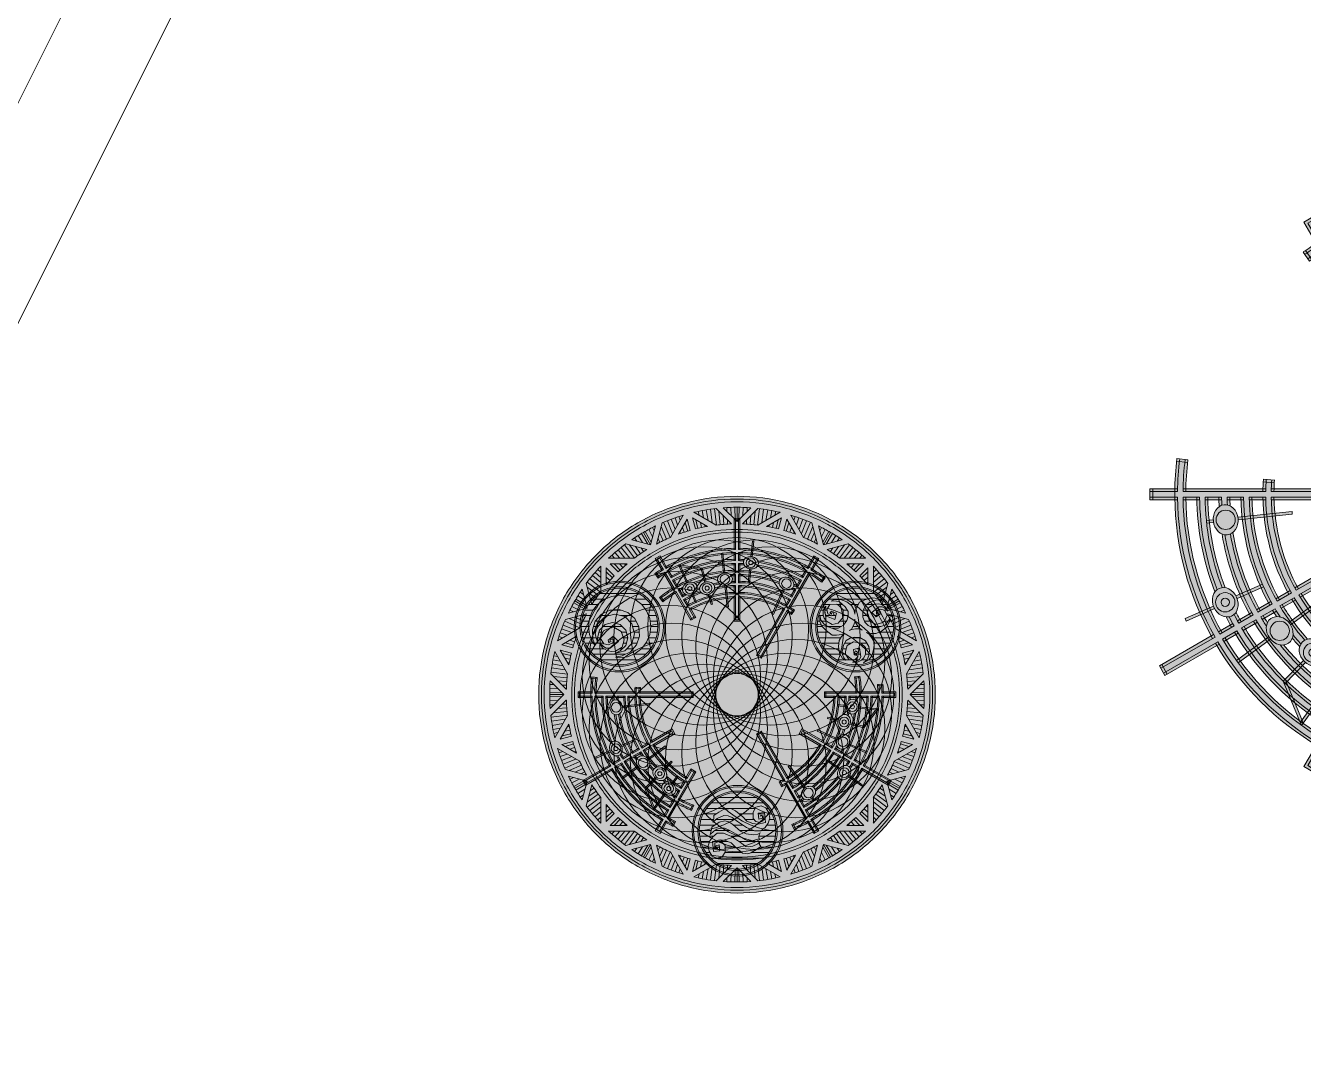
# Model space of a CAD drawing. Header units: inches. Extents: x -17.3 to 28.4, y -11 to 34.2.
# Drawn here: x -1.69 to 5.56, y -8.88 to -3.03 of the extents above; entities that cross this region are included whole.
import ezdxf

# ---------------------------------------------------------------- set-up
doc = ezdxf.new("R2010")
doc.units = ezdxf.units.IN
doc.header["$MEASUREMENT"] = 0
doc.layers.add('NOPLOT', color=5, linetype='Continuous', lineweight=5)
pattern_1 = [(1e-30, (-9.19268, 2.42777), (2e-17, 0.0606942), [])]

# ---------------------------------------------------------------- blocks, each defined once
blk = doc.blocks.new('Radial')
at = {"layer": 'NOPLOT', "true_color": 0xffffff}
h = blk.add_hatch(color=7, dxfattribs=at)
h.dxf.hatch_style = 1
edge = h.paths.add_edge_path(flags=16)
edge.add_spline(control_points=[(-0.7276, 1.1346), (-0.7143, 1.1432), (-0.7008, 1.1514), (-0.6852, 1.1243), (-0.6696, 1.0972), (-0.6814, 1.09), (-0.6931, 1.0825), (-0.6947, 1.1193), (-0.7276, 1.1346)], knot_values=[0, 0, 0, 0.023406, 0.023406, 1.023406, 1.023406, 1.044981, 1.044981, 1.965852, 1.965852, 1.965852], weights=[1, 0.999932, 1, 1, 1, 0.999942, 1, 0.895859, 1], degree=2, periodic=0)
edge = h.paths.add_edge_path(flags=16)
edge.add_spline(control_points=[(-1.1514, 0.7008), (-1.1432, 0.7143), (-1.1346, 0.7276), (-1.1193, 0.6947), (-1.0825, 0.6931), (-1.09, 0.6814), (-1.0972, 0.6696), (-1.1243, 0.6852), (-1.1514, 0.7008)], knot_values=[0, 0, 0, 0.023406, 0.023406, 0.944278, 0.944278, 0.965852, 0.965852, 1.965852, 1.965852, 1.965852], weights=[1, 0.999932, 1, 0.895859, 1, 0.999942, 1, 1, 1], degree=2, periodic=0)
edge = h.paths.add_edge_path(flags=16)
edge.add_spline(control_points=[(-1.4404, 0.1592), (-1.4522, 0.1605), (-1.464, 0.1617), (-1.4431, 0.3512), (-1.3746, 0.5291), (-1.3352, 0.5355), (-1.3133, 0.5762), (-1.3025, 0.5713), (-1.2916, 0.5665), (-1.3637, 0.4022), (-1.3923, 0.225), (-1.4315, 0.2084), (-1.4404, 0.1592)], knot_values=[0, 0, 0, 1, 1, 1.257398, 1.257398, 2.245427, 2.245427, 3.245427, 3.245427, 3.498539, 3.498539, 4.551968, 4.551968, 4.551968], weights=[1, 1, 1, 0.99173, 1, 0.880436, 1, 1, 1, 0.992002, 1, 0.864463, 1], degree=2, periodic=0)
edge = h.paths.add_edge_path(flags=16)
edge.add_spline(control_points=[(-0.9937, 0.8154), (-1.0066, 0.8498), (-1.0426, 0.8543), (-0.9976, 0.9092), (-0.9471, 0.9591), (-0.9388, 0.9506), (-0.9305, 0.9422), (-0.9636, 0.9046), (-0.9522, 0.8634), (-0.9735, 0.8399), (-0.9937, 0.8154)], knot_values=[0, 0, 0, 0.920871, 0.920871, 1.026152, 1.026152, 2.026152, 2.026152, 3.082999, 3.082999, 3.132366, 3.132366, 3.132366], weights=[1, 0.895859, 1, 0.998615, 1, 1, 1, 0.863603, 1, 0.999695, 1], degree=2, periodic=0)
edge = h.paths.add_edge_path(flags=16)
edge.add_spline(control_points=[(-0.9342, 0.6884), (-0.9594, 0.7067), (-0.9847, 0.7251), (-0.9481, 0.7749), (-0.9066, 0.8207), (-0.8678, 0.8124), (-0.8327, 0.8419), (-0.8244, 0.8334), (-0.8161, 0.8249), (-0.8804, 0.7613), (-0.9342, 0.6884)], knot_values=[0, 0, 0, 1, 1, 1.101034, 1.101034, 2.082864, 2.082864, 3.082864, 3.082864, 3.238603, 3.238603, 3.238603], weights=[1, 1, 1, 0.998724, 1, 0.881902, 1, 1, 1, 0.99697, 1], degree=2, periodic=0)
edge = h.paths.add_edge_path(flags=16)
edge.add_spline(control_points=[(-0.8401, 0.9729), (-0.881, 0.9853), (-0.9193, 0.9531), (-0.9276, 0.9615), (-0.9359, 0.97), (-0.8965, 1.008), (-0.8543, 1.0426), (-0.8498, 1.0066), (-0.8154, 0.9937), (-0.8278, 0.9834), (-0.8401, 0.9729)], knot_values=[0, 0, 0, 1.056847, 1.056847, 2.056847, 2.056847, 2.137879, 2.137879, 3.05875, 3.05875, 3.083868, 3.083868, 3.083868], weights=[1, 0.863603, 1, 1, 1, 0.999179, 1, 0.895859, 1, 0.999921, 1], degree=2, periodic=0)
edge = h.paths.add_edge_path(flags=16)
edge.add_spline(control_points=[(-0.7985, 0.9262), (-0.7629, 0.9569), (-0.7251, 0.9847), (-0.7067, 0.9594), (-0.6884, 0.9342), (-0.7499, 0.8888), (-0.8049, 0.8358), (-0.8132, 0.8443), (-0.8215, 0.8528), (-0.7911, 0.8872), (-0.7985, 0.9262)], knot_values=[0, 0, 0, 0.076785, 0.076785, 1.076785, 1.076785, 1.208275, 1.208275, 2.208275, 2.208275, 3.190105, 3.190105, 3.190105], weights=[1, 0.999263, 1, 1, 1, 0.99784, 1, 1, 1, 0.881902, 1], degree=2, periodic=0)
edge = h.paths.add_edge_path(flags=16)
edge.add_line((-0.9088, 1.2375), (-0.9383, 1.2781))
edge.add_line((-0.9383, 1.2781), (-0.9769, 1.1845))
edge.add_arc((0, 0), 1.5354, 126.29154, 129.51346, ccw=False)
edge = h.paths.add_edge_path(flags=16)
edge.add_line((-1.2375, 0.9088), (-1.2881, 0.9455))
edge.add_arc((0, 0), 1.5979, 126.63584, 143.71986, ccw=False)
edge.add_line((-0.9535, 1.2822), (-1.0028, 1.1627))
edge.add_arc((0, 0), 1.5354, 130.77894, 143.70846)
edge = h.paths.add_edge_path(flags=16)
edge.add_line((-1.16, 0.0313), (-1.2225, 0.0313))
edge.add_arc((0, 0), 1.2229, 174.36604, 178.53569, ccw=False)
edge.add_line((-1.217, 0.1201), (-1.1548, 0.1135))
edge.add_arc((0, 0), 1.1604, 174.38576, 178.4568)
edge = h.paths.add_edge_path(flags=16)
edge.add_arc((0, 0), 1.5354, 144.29154, 148.83377)
edge.add_line((-1.3138, 0.7946), (-1.3679, 0.8259))
edge.add_arc((0, 0), 1.5979, 144.28014, 148.87939, ccw=False)
edge.add_line((-1.2973, 0.9329), (-1.2467, 0.8961))
edge = h.paths.add_edge_path(flags=16)
edge.add_arc((0, 0), 1.1604, 144.38576, 148.4568)
edge.add_line((-0.9889, 0.607), (-1.0431, 0.6383))
edge.add_arc((0, 0), 1.2229, 144.36604, 148.53569, ccw=False)
edge.add_line((-0.9939, 0.7125), (-0.9433, 0.6757))
edge = h.paths.add_edge_path(flags=16)
edge.add_arc((0, 0), 1.2229, 151.46431, 173.63396, ccw=False)
edge.add_line((-1.0743, 0.5842), (-1.0202, 0.5529))
edge.add_arc((0, 0), 1.1604, 151.5432, 173.61424)
edge.add_line((-1.1532, 0.1291), (-1.2153, 0.1356))
edge = h.paths.add_edge_path(flags=16)
edge.add_arc((0, 0), 1.3479, 151.32849, 155.66791, ccw=False)
edge.add_line((-1.1826, 0.6467), (-1.1285, 0.6154))
edge.add_arc((0, 0), 1.2854, 151.3931, 155.65176)
edge.add_line((-1.1711, 0.5299), (-1.2282, 0.5554))
edge = h.paths.add_edge_path(flags=16)
edge.add_arc((0, 0), 1.4104, 121.26961, 125.68262, ccw=False)
edge.add_line((-0.7321, 1.2055), (-0.7633, 1.2596))
edge.add_arc((0, 0), 1.4729, 121.21572, 125.69609)
edge.add_line((-0.8594, 1.1962), (-0.8227, 1.1456))
edge = h.paths.add_edge_path(flags=16)
edge.add_arc((0, 0), 1.1604, 121.5432, 125.61424, ccw=False)
edge.add_line((-0.607, 0.9889), (-0.6383, 1.0431))
edge.add_arc((0, 0), 1.2229, 121.46431, 125.63396)
edge.add_line((-0.7125, 0.9939), (-0.6757, 0.9433))
edge = h.paths.add_edge_path(flags=16)
edge.add_arc((0, 0), 1.5354, 121.16623, 125.70846, ccw=False)
edge.add_line((-0.7946, 1.3138), (-0.8259, 1.3679))
edge.add_arc((0, 0), 1.5979, 121.12061, 125.71986)
edge.add_line((-0.9329, 1.2973), (-0.8961, 1.2467))
h.paths.add_polyline_path([(-1.3042, 0.6479), (-1.3045, 0.6488), (-1.3047, 0.6497), (-1.305, 0.6506), (-1.3053, 0.6515), (-1.3054, 0.6519), (-1.3041, 0.6476)])
h.paths.add_polyline_path([(-1.2777, 0.4293), (-1.2712, 0.4482), (-1.2644, 0.467), (-1.2573, 0.4857), (-1.25, 0.5043), (-1.2424, 0.5228), (-1.2345, 0.5411), (-1.1774, 0.5157), (-1.1864, 0.4947), (-1.1949, 0.4736), (-1.2032, 0.4523), (-1.211, 0.4309), (-1.2185, 0.4093), (-1.2256, 0.3876), (-1.2323, 0.3657), (-1.2386, 0.3437), (-1.2445, 0.3216), (-1.25, 0.2994), (-1.2552, 0.2771), (-1.2599, 0.2548), (-1.2642, 0.2323), (-1.2681, 0.2098), (-1.2717, 0.1873), (-1.2748, 0.1647), (-1.2775, 0.1421), (-1.3011, 0.1446), (-1.3011, 0.1494), (-1.3013, 0.1543), (-1.3017, 0.1591), (-1.3024, 0.164), (-1.3033, 0.1688), (-1.3044, 0.1736), (-1.3058, 0.1783), (-1.3074, 0.1829), (-1.3092, 0.1873), (-1.3113, 0.1916), (-1.3135, 0.1958), (-1.316, 0.1997), (-1.3186, 0.2034), (-1.3214, 0.2069), (-1.3243, 0.2102), (-1.3273, 0.2132), (-1.3305, 0.2159), (-1.3271, 0.2356), (-1.3235, 0.2552), (-1.3196, 0.2748), (-1.3154, 0.2943), (-1.3108, 0.3138), (-1.306, 0.3333), (-1.3009, 0.3526), (-1.2956, 0.3719), (-1.2899, 0.3911), (-1.2839, 0.4102)])
h.paths.add_polyline_path([(-1.3321, 0.0752), (-1.3287, 0.0783), (-1.3255, 0.0816), (-1.3225, 0.0852), (-1.3196, 0.089), (-1.3168, 0.0929), (-1.3143, 0.0971), (-1.312, 0.1014), (-1.3099, 0.1058), (-1.308, 0.1104), (-1.3063, 0.115), (-1.3049, 0.1197), (-1.3037, 0.1244), (-1.3028, 0.1291), (-1.2791, 0.1266), (-1.2809, 0.1076), (-1.2823, 0.0885), (-1.2835, 0.0694), (-1.2844, 0.0503), (-1.285, 0.0313), (-1.3475, 0.0313), (-1.3472, 0.0427), (-1.3468, 0.054), (-1.3463, 0.0654), (-1.3427, 0.0675), (-1.3391, 0.0698), (-1.3355, 0.0723)])
h.paths.add_polyline_path([(-1.4394, 0.1171), (-1.4387, 0.1145), (-1.438, 0.1119), (-1.4372, 0.1094), (-1.4363, 0.1068), (-1.4353, 0.1043), (-1.4343, 0.1019), (-1.4332, 0.0994), (-1.4321, 0.0971), (-1.4309, 0.0948), (-1.4296, 0.0925), (-1.4283, 0.0903), (-1.4269, 0.0882), (-1.4254, 0.0861), (-1.4239, 0.0841), (-1.4224, 0.0821), (-1.4208, 0.0803), (-1.4192, 0.0785), (-1.4175, 0.0768), (-1.4158, 0.0751), (-1.4141, 0.0736), (-1.4123, 0.0721), (-1.4105, 0.0707), (-1.4087, 0.0694), (-1.409, 0.0618), (-1.4093, 0.0541), (-1.4096, 0.0465), (-1.4099, 0.0389), (-1.41, 0.0313), (-1.4726, 0.0313), (-1.4722, 0.044), (-1.4718, 0.0568), (-1.4712, 0.0696), (-1.4706, 0.0824), (-1.4698, 0.0952), (-1.4689, 0.1079), (-1.4679, 0.1207), (-1.4668, 0.1334), (-1.4656, 0.1462), (-1.442, 0.1437), (-1.4421, 0.1411), (-1.4421, 0.1384), (-1.442, 0.1358), (-1.4418, 0.1331), (-1.4416, 0.1305), (-1.4413, 0.1278), (-1.4409, 0.1251), (-1.4405, 0.1224), (-1.44, 0.1198)])
h.paths.add_polyline_path([(-1.4596, 0.4763), (-1.4646, 0.461), (-1.4693, 0.4455), (-1.4739, 0.43), (-1.4784, 0.4144), (-1.4827, 0.3988), (-1.4868, 0.3832), (-1.4908, 0.3675), (-1.4946, 0.3517), (-1.4982, 0.3359), (-1.5017, 0.3201), (-1.505, 0.3042), (-1.5081, 0.2883), (-1.511, 0.2723), (-1.5138, 0.2564), (-1.5165, 0.2404), (-1.5189, 0.2244), (-1.5212, 0.2083), (-1.5233, 0.1923), (-1.5252, 0.1762), (-1.527, 0.1601), (-1.5286, 0.144), (-1.5301, 0.1279), (-1.5313, 0.1118), (-1.5324, 0.0957), (-1.5333, 0.0796), (-1.5341, 0.0634), (-1.5347, 0.0473), (-1.5351, 0.0313), (-1.5976, 0.0313), (-1.5971, 0.0502), (-1.5964, 0.0692), (-1.5955, 0.0882), (-1.5943, 0.1072), (-1.5929, 0.1262), (-1.5913, 0.1453), (-1.5894, 0.1643), (-1.5873, 0.1833), (-1.585, 0.2022), (-1.5825, 0.2212), (-1.5797, 0.2401), (-1.5768, 0.259), (-1.5735, 0.2779), (-1.5701, 0.2967), (-1.5664, 0.3156), (-1.5625, 0.3343), (-1.5584, 0.353), (-1.5541, 0.3717), (-1.5495, 0.3903), (-1.5447, 0.4088), (-1.5397, 0.4273), (-1.5345, 0.4457), (-1.529, 0.4641), (-1.5233, 0.4823), (-1.5175, 0.5005), (-1.5114, 0.5186), (-1.5051, 0.5367), (-1.4986, 0.5546), (-1.4918, 0.5724), (-1.4849, 0.5902), (-1.4778, 0.6078), (-1.4704, 0.6253), (-1.4629, 0.6428), (-1.4412, 0.6331), (-1.4428, 0.6283), (-1.4442, 0.6233), (-1.4454, 0.6183), (-1.4462, 0.6131), (-1.4468, 0.6079), (-1.4472, 0.6027), (-1.4472, 0.5975), (-1.447, 0.5923), (-1.4464, 0.5872), (-1.4456, 0.5822), (-1.4445, 0.5774), (-1.4431, 0.5726), (-1.4414, 0.5681), (-1.4395, 0.5638), (-1.4374, 0.5597), (-1.4351, 0.5559), (-1.4326, 0.5523), (-1.4383, 0.5372), (-1.4439, 0.5221), (-1.4493, 0.5069), (-1.4545, 0.4917)])
edge = h.paths.add_edge_path()
edge.add_arc((0, 0), 1.4104, 144.31738, 148.73039)
edge.add_line((-1.2055, 0.7321), (-1.2596, 0.7633))
edge.add_arc((0, 0), 1.4729, 144.30391, 148.78428, ccw=False)
edge.add_line((-1.1962, 0.8594), (-1.1456, 0.8227))
edge = h.paths.add_edge_path()
edge.add_line((-1.1364, 0.8353), (-1.187, 0.8721))
edge.add_arc((0, 0), 1.4729, 134.60923, 143.69609, ccw=False)
edge.add_line((-1.0344, 1.0486), (-0.9907, 1.0038))
edge.add_arc((0, 0), 1.4104, 134.6227, 143.68262)
h.paths.add_polyline_path([(-1.303, 0.6431), (-1.3041, 0.6476), (-1.3055, 0.6519), (-1.307, 0.6561), (-1.3088, 0.6601), (-1.3108, 0.6639), (-1.313, 0.6675), (-1.3058, 0.6815), (-1.2984, 0.6954), (-1.2909, 0.7092), (-1.2368, 0.678), (-1.2471, 0.6588), (-1.2571, 0.6395), (-1.2668, 0.6201), (-1.2762, 0.6005), (-1.2853, 0.5808), (-1.307, 0.5904), (-1.3054, 0.595), (-1.3041, 0.5997), (-1.303, 0.6045), (-1.3021, 0.6093), (-1.3015, 0.6142), (-1.3011, 0.6191), (-1.301, 0.624), (-1.3011, 0.6289), (-1.3015, 0.6337), (-1.3021, 0.6384)])
edge = h.paths.add_edge_path()
edge.add_line((-0.8353, 1.1364), (-0.8721, 1.187))
edge.add_arc((0, 0), 1.4729, 126.30391, 134.00141)
edge.add_line((-1.0232, 1.0595), (-0.9795, 1.0148))
edge.add_arc((0, 0), 1.4104, 126.31738, 133.98794, ccw=False)
edge = h.paths.add_edge_path()
edge.add_arc((-0.7739, 1.0652), 0.0547, -120, 240, ccw=False)
edge = h.paths.add_edge_path()
edge.add_arc((-0.876, 0.8975), 0.0547, -120, 240, ccw=False)
edge = h.paths.add_edge_path()
edge.add_arc((-1.0652, 0.7739), 0.0547, -120, 240, ccw=False)
h.paths.add_polyline_path([(-1.3992, 0.7717), (-1.345, 0.7405), (-1.3532, 0.7254), (-1.3612, 0.7103), (-1.369, 0.6951), (-1.3734, 0.6945), (-1.3778, 0.6937), (-1.3822, 0.6925), (-1.3867, 0.691), (-1.3912, 0.6892), (-1.3956, 0.6871), (-1.4, 0.6847), (-1.4042, 0.682), (-1.4084, 0.679), (-1.4124, 0.6757), (-1.4162, 0.6722), (-1.4199, 0.6684), (-1.4234, 0.6645), (-1.4266, 0.6604), (-1.4296, 0.6562), (-1.4324, 0.6518), (-1.4349, 0.6474), (-1.4565, 0.657), (-1.4506, 0.67), (-1.4446, 0.6829), (-1.4384, 0.6958), (-1.4322, 0.7086), (-1.4258, 0.7213), (-1.4193, 0.734), (-1.4127, 0.7467), (-1.406, 0.7592)])
edge = h.paths.add_edge_path()
edge.add_arc((-1.3741, 0.6118), 0.0547, -120, 240, ccw=False)
edge = h.paths.add_edge_path()
edge.add_arc((-1.3716, 0.1442), 0.0547, -120, 240, ccw=False)
edge = h.paths.add_edge_path()
edge.add_line((-1.7162, 1.0269), (-1.4221, 0.8571))
edge.add_arc((0, 0), 1.6604, 121.07842, 148.92158, ccw=False)
edge.add_line((-0.8571, 1.4221), (-0.9276, 1.5441))
edge.add_line((-0.9276, 1.5441), (-0.8734, 1.5753))
edge.add_line((-0.8734, 1.5753), (-0.803, 1.4533))
edge.add_arc((0, 0), 1.6604, 115.88373, 118.92158, ccw=False)
edge.add_line((-0.7248, 1.4938), (-0.6973, 1.4377))
edge.add_arc((0, 0), 1.5979, 115.87318, 118.87939)
edge.add_line((-0.7717, 1.3992), (-0.678, 1.2368))
edge.add_arc((0, 0), 1.4104, 111.39535, 118.73039, ccw=False)
edge.add_line((-0.5145, 1.3132), (-0.4914, 1.2551))
edge.add_arc((0, 0), 1.3479, 111.38063, 118.67151)
edge.add_line((-0.6467, 1.1826), (-0.4687, 0.8744))
edge.add_line((-0.4687, 0.8744), (-0.5229, 0.8431))
edge.add_line((-0.5229, 0.8431), (-0.5758, 0.9348))
edge.add_arc((0, 0), 1.0979, 121.63107, 133.89761)
edge.add_line((-0.7612, 0.7911), (-0.7365, 0.7658))
edge.add_line((-0.7365, 0.7658), (-0.7477, 0.7549))
edge.add_line((-0.7477, 0.7549), (-0.7724, 0.7802))
edge.add_arc((0, 0), 1.0979, 134.71304, 143.59228)
edge.add_line((-0.8836, 0.6516), (-0.8044, 0.5941))
edge.add_line((-0.8044, 0.5941), (-0.8136, 0.5814))
edge.add_line((-0.8136, 0.5814), (-0.8928, 0.639))
edge.add_arc((0, 0), 1.0979, 144.40772, 148.36893)
edge.add_line((-0.9348, 0.5758), (-0.705, 0.4431))
edge.add_line((-0.705, 0.4431), (-0.7362, 0.389))
edge.add_line((-0.7362, 0.389), (-0.966, 0.5217))
edge.add_arc((0, 0), 1.0979, 151.63107, 173.59228)
edge.add_line((-1.091, 0.1225), (-0.9937, 0.1123))
edge.add_line((-0.9937, 0.1123), (-0.9953, 0.0968))
edge.add_line((-0.9953, 0.0968), (-1.0927, 0.107))
edge.add_arc((0, 0), 1.0979, 174.40772, 178.36893)
edge.add_line((-1.0974, 0.0313), (-0.4962, 0.0313))
edge.add_line((-0.4962, 0.0313), (-0.4962, -0.0312))
edge.add_line((-0.4962, -0.0312), (-1.0974, -0.0312))
edge.add_arc((0, 0), 1.0979, 181.63107, 184.26457)
edge.add_line((-1.0948, -0.0816), (-1.1572, -0.0858))
edge.add_arc((0, 0), 1.1604, 181.5432, 184.24261, ccw=False)
edge.add_line((-1.16, -0.0312), (-1.5976, -0.0312))
edge.add_arc((0, 0), 1.5979, 181.12061, 187.04413)
edge.add_line((-1.5858, -0.196), (-1.6479, -0.2033))
edge.add_arc((0, 0), 1.6604, 181.07842, 187.03359, ccw=False)
edge.add_line((-1.6601, -0.0312), (-1.801, -0.0312))
edge.add_line((-1.801, -0.0312), (-1.801, 0.0313))
edge.add_line((-1.801, 0.0313), (-1.6601, 0.0313))
edge.add_arc((0, 0), 1.6604, 156.26959, 178.92158, ccw=False)
edge.add_line((-1.52, 0.6682), (-1.6019, 0.7046))
edge.add_line((-1.6019, 0.7046), (-1.5955, 0.7189))
edge.add_line((-1.5955, 0.7189), (-1.5136, 0.6825))
edge.add_arc((0, 0), 1.6604, 151.07842, 155.73041, ccw=False)
edge.add_line((-1.4533, 0.803), (-1.7475, 0.9728))
edge.add_line((-1.7475, 0.9728), (-1.7162, 1.0269))
h = blk.add_hatch(color=7, dxfattribs=at)
h.dxf.hatch_style = 1
edge = h.paths.add_edge_path()
edge.add_arc((-0.7739, 1.0652), 0.0547, -120, 240, ccw=False)
edge = h.paths.add_edge_path()
edge.add_arc((-0.876, 0.8975), 0.0547, -120, 240, ccw=False)
edge = h.paths.add_edge_path()
edge.add_arc((-1.0652, 0.7739), 0.0547, -120, 240, ccw=False)
edge = h.paths.add_edge_path()
edge.add_arc((-1.3741, 0.6118), 0.0547, -120, 240, ccw=False)
edge = h.paths.add_edge_path()
edge.add_arc((-1.3716, 0.1442), 0.0547, -120, 240, ccw=False)
at = {"layer": 'NOPLOT'}
for p, q in [((-0.9276, 1.5441), (-0.8734, 1.5753)), ((-0.8493, 1.4085), (-0.9276, 1.5441)), ((-0.9062, 1.5384), (-0.8792, 1.554)), ((-0.8359, 1.4165), (-0.9062, 1.5384)), ((-0.8792, 1.554), (-0.8088, 1.4322)), ((-0.8734, 1.5753), (-0.7952, 1.4398)), ((-0.7113, 1.4308), (-0.7389, 1.4869)), ((-0.6973, 1.4377), (-0.7248, 1.4938)), ((-0.7932, 1.4051), (-0.6838, 1.2156)), ((-0.7795, 1.4127), (-0.6701, 1.2232)), ((-0.9421, 1.3099), (-1.0453, 1.0598)), ((-0.9421, 1.3099), (-0.8087, 1.1264)), ((-0.5059, 1.2493), (-0.529, 1.3074)), ((-0.4914, 1.2551), (-0.5145, 1.3132)), ((-0.9313, 1.2951), (-1.0334, 1.0476)), ((-0.9491, 1.293), (-0.8214, 1.1172)), ((-0.6701, 1.2232), (-0.4687, 0.8744)), ((-0.6682, 1.1886), (-0.4823, 0.8666)), ((-0.6545, 1.1962), (-0.4687, 0.8744)), ((-1.7475, 0.9728), (-1.7162, 1.0269)), ((-1.7339, 0.965), (-1.7027, 1.0191)), ((-1.0453, 1.0598), (-0.9305, 0.9422)), ((-1.0388, 1.0755), (-0.9193, 0.9531)), ((-1.3008, 0.9547), (-1.1172, 0.8214)), ((-0.7391, 1.0039), (-0.6792, 0.9215)), ((-0.7264, 1.0131), (-0.6665, 0.9307)), ((-0.5229, 0.8431), (-0.5836, 0.9483)), ((-0.5093, 0.8509), (-0.5702, 0.9564)), ((-1.3099, 0.9421), (-1.1264, 0.8087)), ((-0.4765, 0.8879), (-0.5307, 0.8567)), ((-0.4687, 0.8744), (-0.5229, 0.8431)), ((-0.8327, 0.8419), (-0.7477, 0.7549)), ((-0.8215, 0.8528), (-0.7365, 0.7658)), ((-1.0131, 0.7264), (-0.8136, 0.5814)), ((-1.0039, 0.7391), (-0.8044, 0.5941)), ((-0.7477, 0.7549), (-0.7365, 0.7658)), ((-1.6019, 0.7046), (-1.5955, 0.7189)), ((-1.6019, 0.7046), (-1.4411, 0.6331)), ((-1.5955, 0.7189), (-1.4348, 0.6473)), ((-1.3071, 0.5905), (-1.1568, 0.5236)), ((-0.8136, 0.5814), (-0.8044, 0.5941)), ((-1.3134, 0.5762), (-1.1631, 0.5093)), ((-1.4812, 0.1478), (-1.4419, 0.1437)), ((-1.4795, 0.1634), (-1.4403, 0.1592)), ((-1.3029, 0.1291), (-0.9953, 0.0968)), ((-1.3013, 0.1446), (-0.9937, 0.1123)), ((-0.9953, 0.0968), (-0.9937, 0.1123)), ((-1.6445, 0.0313), (-1.801, 0.0313)), ((-1.801, 0.0313), (-1.801, -0.0312)), ((-1.6447, 0.0156), (-1.801, 0.0156)), ((-1.7854, 0.0313), (-1.7854, -0.0312)), ((-1.6603, 0.0156), (-1.6603, -0.0156)), ((-0.4962, 0.0156), (-1.1134, 0.0156)), ((-0.4962, 0.0313), (-1.1131, 0.0313)), ((-0.5118, -0.0312), (-0.5118, 0.0313)), ((-0.4962, -0.0312), (-0.4962, 0.0313)), ((-1.801, -0.0156), (-1.6447, -0.0156)), ((-1.801, -0.0312), (-1.6445, -0.0312)), ((-1.6134, -0.0156), (-1.1447, -0.0156)), ((-1.6132, -0.0312), (-1.1443, -0.0312)), ((-1.0959, -0.0661), (-1.1583, -0.0703)), ((-1.1134, -0.0156), (-0.4962, -0.0156)), ((-1.1131, -0.0312), (-0.4962, -0.0312)), ((-1.0948, -0.0816), (-1.1572, -0.0858)), ((-1.5877, -0.1804), (-1.6497, -0.1878)), ((-1.5858, -0.196), (-1.6479, -0.2033))]:
    blk.add_line(p, q, dxfattribs=at)
for points in [[(-0.7868, 1.3003), (-0.8337, 1.3815)], [(-0.7734, 1.3083), (-0.8203, 1.3895)], [(-0.7243, 1.192), (-0.7712, 1.2732)], [(-0.7109, 1.2), (-0.7577, 1.2812)], [(-0.6618, 1.0837), (-0.7086, 1.1649)], [(-0.6484, 1.0918), (-0.6952, 1.1729)], [(-1.4085, 0.8493), (-1.7162, 1.0269)], [(-0.5992, 0.9754), (-0.6461, 1.0566)], [(-0.5859, 0.9835), (-0.6327, 1.0647)], [(-1.7475, 0.9728), (-1.4398, 0.7952)], [(-1.7397, 0.9863), (-1.4322, 0.8088)], [(-1.4165, 0.8359), (-1.724, 1.0134)], [(-1.3083, 0.7734), (-1.3895, 0.8203)], [(-1.3003, 0.7868), (-1.3815, 0.8337)], [(-1.4127, 0.7795), (-1.3315, 0.7327)], [(-1.4051, 0.7932), (-1.3239, 0.7463)], [(-1.2968, 0.7307), (-1.2156, 0.6838)], [(-1.2, 0.7109), (-1.2812, 0.7577)], [(-1.192, 0.7243), (-1.2732, 0.7712)], [(-1.3044, 0.717), (-1.2232, 0.6701)], [(-1.1962, 0.6545), (-1.1149, 0.6076)], [(-1.1886, 0.6682), (-1.1074, 0.6213)], [(-1.0918, 0.6484), (-1.1729, 0.6952)], [(-1.0837, 0.6618), (-1.1649, 0.7086)], [(-1.0879, 0.592), (-1.0066, 0.5451)], [(-1.0803, 0.6057), (-0.9991, 0.5588)], [(-0.9835, 0.5859), (-1.0647, 0.6327)], [(-0.9754, 0.5992), (-1.0566, 0.6461)], [(-0.9796, 0.5295), (-0.7362, 0.389), (-0.705, 0.4431), (-0.9483, 0.5836)], [(-0.972, 0.5432), (-0.7419, 0.4103), (-0.7263, 0.4374), (-0.9564, 0.5702)], [(-1.5197, 0.0156), (-1.6134, 0.0156)], [(-1.5194, 0.0313), (-1.6132, 0.0313)], [(-1.3947, 0.0156), (-1.4884, 0.0156)], [(-1.3944, 0.0313), (-1.4882, 0.0313)], [(-1.2697, 0.0156), (-1.3634, 0.0156)], [(-1.2694, 0.0313), (-1.3632, 0.0313)], [(-1.1447, 0.0156), (-1.2384, 0.0156)], [(-1.1443, 0.0313), (-1.2381, 0.0313)]]:
    blk.add_lwpolyline(points, dxfattribs=at)
for centre, radius in [((-0.7739, 1.0652), 0.0547), ((-0.7739, 1.0652), 0.0234), ((-0.876, 0.8975), 0.0547), ((-0.876, 0.8975), 0.0234), ((-1.0652, 0.7739), 0.0547), ((-1.3741, 0.6118), 0.0547), ((-1.3741, 0.6118), 0.0234), ((-1.3716, 0.1442), 0.0547)]:
    blk.add_circle(centre, radius, dxfattribs=at)
for radius, start, end in [(1.6604, 115.88373, 119.46081), (1.6448, 115.88117, 119.45569), (1.6135, 115.87589, 119.44515), (1.6604, 120.53919, 149.46081), (1.6448, 120.54431, 149.45569), (1.6135, 120.55485, 149.44515), (1.5979, 115.87318, 119.43972), (1.5979, 120.56028, 149.43972), (1.5354, 120.58308, 149.41692), (1.5198, 120.58908, 149.41092), (1.4104, 111.39535, 119.36524), (1.4885, 120.60145, 149.39855), (1.4729, 120.60783, 149.39217), (1.3948, 111.39179, 119.35812), (1.3635, 111.38444, 119.34341), (1.3479, 111.38063, 119.3358), (1.4104, 120.63476, 149.36524), (1.3948, 120.64188, 149.35812), (1.3635, 120.65659, 123.23651), (1.3479, 120.6642, 122.66956), (1.2698, 120.70507, 123.18618), (1.2854, 120.6965, 122.62924), (1.3635, 128.76349, 141.23651), (1.3479, 129.33044, 140.66956), (1.2385, 120.72286, 130.46534), (1.2229, 120.7321, 130.76548), (1.1604, 120.77153, 149.22847), (1.1448, 120.78206, 149.21794), (1.1135, 120.80401, 149.19599), (1.0979, 120.81545, 149.18455), (1.2854, 129.37076, 130.80992), (1.2698, 128.81382, 130.48952), (1.6604, 150.53919, 179.46081), (1.6448, 150.54431, 179.45569), (1.2385, 138.1453, 149.27714), (1.2229, 137.84516, 149.2679), (1.2854, 137.80072, 140.62924), (1.2698, 138.12112, 141.18618), (1.6135, 150.55485, 179.44515), (1.5979, 150.56028, 179.43972), (1.5354, 150.58308, 153.0826), (1.5198, 150.58908, 152.8167), (1.4885, 150.60145, 152.7999), (1.3635, 146.76349, 149.34341), (1.3479, 147.33044, 149.3358), (1.4104, 150.63476, 170.81965), (1.3948, 150.64188, 170.52903), (1.3635, 150.65659, 170.50904), (1.3479, 150.6642, 170.78291), (1.4729, 150.60783, 153.05172), (1.2854, 147.37076, 149.3035), (1.2698, 146.81382, 149.29493), (1.2854, 150.6965, 179.3035), (1.2698, 150.70507, 179.29493), (1.2385, 150.72286, 179.27714), (1.2229, 150.7321, 179.2679), (1.5354, 158.9174, 179.41692), (1.5198, 159.1833, 179.41092), (1.4885, 159.2001, 179.39855), (1.4729, 158.94828, 179.39217), (1.1604, 150.77153, 179.22847), (1.1448, 150.78206, 179.21794), (1.1135, 150.80401, 179.19599), (1.0979, 150.81545, 179.18455), (1.4104, 177.18035, 179.36524), (1.3948, 177.47097, 179.35812), (1.3635, 177.49096, 179.34341), (1.3479, 177.21709, 179.3358), (1.6604, 180.53919, 187.03359), (1.6448, 180.54431, 187.03615), (1.6135, 180.55485, 187.04142), (1.5979, 180.56028, 187.04413), (1.1604, 180.77153, 184.24261), (1.1448, 180.78206, 184.24788), (1.1135, 180.80401, 184.25885), (1.0979, 180.81545, 184.26457)]:
    blk.add_arc((0, 0), radius, start, end, dxfattribs=at)
for centre, major_axis in [((-0.7739, 1.0652), (-0.0695, -0.0505)), ((-0.876, 0.8975), (-0.0615, -0.06)), ((-1.0652, 0.7739), (-0.0505, -0.0695)), ((-1.3741, 0.6118), (-0.035, -0.0785)), ((-1.3716, 0.1442), (-0.009, -0.0855))]:
    blk.add_ellipse(centre, major_axis=major_axis, ratio=0.818187, dxfattribs=at)
blk = doc.blocks.new('*U63')
at = {"layer": 'NOPLOT'}
blk.add_blockref('Radial', (1.095, -0.772), dxfattribs=at)
blk = doc.blocks.new('*U64')
at = {"layer": 'NOPLOT', "color": 0, "linetype": 'ByBlock', "lineweight": -2, "transparency": 16777216}
for p, rotation in [((10.863, 8.0799), 240), ((9.5258, 6.1833), 120)]:
    blk.add_blockref('*U63', p, dxfattribs=dict(at, rotation=rotation))
blk.add_blockref('*U63', (8.5519, 8.2897), dxfattribs=at)
blk = doc.blocks.new('Ring_Segment')
at = {"layer": 'NOPLOT'}
for p, q in [((-1.0395, 0.2201), (-1.0174, 0.2154)), ((-1.0344, 0.2428), (-1.0312, 0.2421)), ((-1.034, 0.2442), (-0.9615, 0.1185)), ((-0.9397, 0.2356), (-1.0027, 0.2525)), ((-1.0027, 0.2525), (-0.954, 0.1682)), ((-0.9913, 0.2327), (-0.9431, 0.2214)), ((-1.0517, 0.1512), (-0.9739, 0.14)), ((-1.0481, 0.1742), (-0.9878, 0.1642)), ((-1.044, 0.1972), (-1.0023, 0.1893)), ((-0.9763, 0.2067), (-0.9477, 0.2006)), ((-0.9618, 0.1817), (-0.9519, 0.1798)), ((-0.9538, 0.1693), (-0.9548, 0.1695)), ((-0.9817, 0), (-1.0596, 0.0779)), ((-0.9683, 0.0308), (-1.0559, 0.1184)), ((-1.0548, 0.128), (-0.9617, 0.1167)), ((-1.0407, 0.1032), (-0.964, 0.0956)), ((-1.0157, 0.0782), (-0.9659, 0.0744)), ((-0.9817, 0), (-1.0625, 0)), ((-1.0624, 0.0117), (-0.9926, 0.0109)), ((-1.0619, 0.035), (-1.0151, 0.0335)), ((-1.0609, 0.0583), (-1.0388, 0.0571)), ((-0.992, 0.0545), (-0.9671, 0.0531)), ((-0.9694, 0.0319), (-0.9682, 0.0319))]:
    blk.add_line(p, q, dxfattribs=at)
for radius, start, end in [(1.125, 165, 180), (1.1094, 165, 180), (1.0938, 165, 180), (1.0625, 166.71097, 173.6028), (0.9687, 165.92417, 170.00391), (0.9375, 165, 180), (0.9219, 165, 180), (1.0625, 175.79311, 180), (0.9687, 172.97248, 178.18034)]:
    blk.add_arc((0, 0), radius, start, end, dxfattribs=at)
blk = doc.blocks.new('Ring_Smaller')
at = {"layer": 'NOPLOT'}
for rotation in [300.0000000000001, 270, 240, 329.9999999999999, 210, 180, 29.99999999999994, 150, 59.99999999999991, 120, 90]:
    blk.add_blockref('Ring_Segment', (0, 0), dxfattribs=dict(at, rotation=rotation))
for xscale, rotation in [(-1, 90), (-1, 59.99999999999994), (-1, 120), (-1, 29.99999999999997), (-1, 150), (-1, 180), (-1, 330.0000000000001), (-1, 209.9999999999999), (-1, 299.9999999999999), (-0.9999999999999997, 239.9999999999998), (-1, 270)]:
    blk.add_blockref('Ring_Segment', (0, 0), dxfattribs=dict(at, xscale=xscale, rotation=rotation))
blk.add_blockref('Ring_Segment', (0, 0), dxfattribs=at)
at = {"layer": 'NOPLOT', "xscale": -1}
blk.add_blockref('Ring_Segment', (0, 0), dxfattribs=at)
blk = doc.blocks.new('Ringu')
at = {"layer": 'NOPLOT'}
blk.add_circle((-0.0992, 0), 0.5057, dxfattribs=at)
blk = doc.blocks.new('Ringus')
at = {"layer": 'NOPLOT'}
for p, rotation in [((-0.1429, 0.2474), 299.9999999999999), ((0.1429, 0.2474), 239.9999999999999), ((-0.202, 0.202), 314.9999999999999), ((-0.074, 0.276), 284.9999999999999), ((0.074, 0.276), 254.9999999999999), ((0.202, 0.202), 224.9999999999999), ((-0.2474, 0.1429), 329.9999999999999), ((0, 0.2857), 269.9999999999999), ((0.2474, 0.1429), 209.9999999999999), ((-0.276, 0.074), 344.9999999999998), ((0.276, 0.074), 194.9999999999999), ((-0.276, -0.074), 15.00000000000003), ((0.276, -0.074), 164.9999999999999), ((-0.2474, -0.1429), 30), ((-0.202, -0.202), 45.00000000000001), ((0.202, -0.202), 134.9999999999999), ((0.2474, -0.1429), 149.9999999999999), ((0.2857, 0), 179.9999999999999), ((-0.1429, -0.2474), 59.99999999999999), ((0.1429, -0.2474), 119.9999999999999), ((-0.074, -0.276), 74.99999999999993), ((0.074, -0.276), 104.9999999999999), ((0, -0.2857), 89.9999999999999)]:
    blk.add_blockref('Ringu', p, dxfattribs=dict(at, rotation=rotation))
blk.add_blockref('Ringu', (-0.2857, 0), dxfattribs=at)
blk = doc.blocks.new('Sigils')
at = {"layer": 'NOPLOT', "true_color": 0xffffff}
h = blk.add_hatch(color=7, dxfattribs=at)
h.dxf.hatch_style = 1
edge = h.paths.add_edge_path()
edge.add_arc((1.305, 0.75), 0.5, -180, 180)
edge = h.paths.add_edge_path()
edge.add_arc((0.006, -1.5), 0.5, -180, 180)
edge = h.paths.add_edge_path()
edge.add_arc((-1.294, 0.75), 0.5, -180, 180)
at = {"layer": 'NOPLOT'}
h = blk.add_hatch(dxfattribs=at)
h.set_pattern_fill('ANSI31', color=256, scale=0.485554, angle=315)
h.set_pattern_definition(pattern_1)
h.paths.add_polyline_path([(-0.961, 0.661), (-0.996, 0.578), (-1.05, 0.507), (-1.122, 0.452), (-1.205, 0.418), (-1.294, 0.406), (-1.338, 0.412), (-1.267, 0.426), (-1.175, 0.471), (-1.108, 0.548), (-1.075, 0.645), (-1.082, 0.746), (-1.127, 0.838), (-1.204, 0.905), (-1.3, 0.938), (-1.402, 0.931), (-1.494, 0.886), (-1.561, 0.81), (-1.594, 0.713), (-1.587, 0.611), (-1.564, 0.543), (-1.591, 0.578), (-1.626, 0.661), (-1.637, 0.75), (-1.626, 0.839), (-1.591, 0.922), (-1.537, 0.993), (-1.465, 1.048), (-1.382, 1.082), (-1.294, 1.094), (-1.205, 1.082), (-1.122, 1.048), (-1.05, 0.993), (-0.996, 0.922), (-0.961, 0.839), (-0.95, 0.75)], flags=16)
h.paths.add_polyline_path([(-1.128, 0.67), (-1.157, 0.562), (-1.236, 0.482), (-1.345, 0.453), (-1.287, 0.482), (-1.226, 0.543), (-1.203, 0.627), (-1.226, 0.71), (-1.287, 0.771), (-1.37, 0.794), (-1.454, 0.771), (-1.515, 0.71), (-1.537, 0.627), (-1.534, 0.562), (-1.563, 0.67), (-1.534, 0.779), (-1.454, 0.859), (-1.345, 0.888), (-1.236, 0.859), (-1.157, 0.779)], flags=16)
h.paths.add_polyline_path([(-1.307, 0.587), (-1.365, 0.645), (-1.42, 0.601), (-1.412, 0.57), (-1.385, 0.586), (-1.403, 0.581), (-1.394, 0.612), (-1.365, 0.612), (-1.365, 0.575), (-1.415, 0.547), (-1.469, 0.561), (-1.506, 0.625), (-1.47, 0.703), (-1.436, 0.723), (-1.358, 0.744), (-1.276, 0.696), (-1.244, 0.602), (-1.265, 0.523), (-1.339, 0.48), (-1.388, 0.475), (-1.43, 0.486), (-1.481, 0.515), (-1.514, 0.572), (-1.471, 0.531), (-1.44, 0.513), (-1.397, 0.513)])
edge = h.paths.add_edge_path()
edge.add_arc((-1.294, 0.75), 0.422, 0, 180)
edge.add_arc((-1.294, 0.75), 0.422, 180, 360)
h = blk.add_hatch(dxfattribs=at)
h.set_pattern_fill('ANSI31', color=256, scale=0.485554, angle=315)
h.set_pattern_definition(pattern_1)
edge = h.paths.add_edge_path()
edge.add_arc((1.305, 0.75), 0.422, 0, 360)
h.paths.add_polyline_path([(1.427, 0.686), (1.456, 0.666), (1.491, 0.618), (1.515, 0.576), (1.504, 0.495), (1.486, 0.428), (1.451, 0.384), (1.392, 0.35), (1.434, 0.385), (1.452, 0.431), (1.458, 0.484), (1.451, 0.532), (1.415, 0.593), (1.355, 0.628), (1.294, 0.634), (1.245, 0.621), (1.202, 0.596), (1.172, 0.545), (1.154, 0.457), (1.178, 0.404), (1.194, 0.38), (1.163, 0.398), (1.128, 0.458), (1.117, 0.532), (1.125, 0.595), (1.151, 0.639), (1.185, 0.674), (1.188, 0.676), (1.156, 0.661), (1.097, 0.654), (1.049, 0.654), (0.984, 0.705), (0.935, 0.754), (0.914, 0.807), (0.914, 0.874), (0.924, 0.821), (0.955, 0.781), (0.997, 0.75), (1.043, 0.732), (1.113, 0.732), (1.174, 0.767), (1.209, 0.817), (1.223, 0.866), (1.223, 0.915), (1.193, 0.967), (1.126, 1.027), (1.068, 1.033), (1.039, 1.031), (1.071, 1.049), (1.139, 1.049), (1.209, 1.021), (1.26, 0.983), (1.286, 0.939), (1.298, 0.891), (1.299, 0.888), (1.302, 0.924), (1.326, 0.978), (1.35, 1.019), (1.425, 1.05), (1.493, 1.068), (1.549, 1.06), (1.607, 1.026), (1.556, 1.045), (1.507, 1.037), (1.458, 1.016), (1.42, 0.986), (1.385, 0.924), (1.385, 0.854), (1.41, 0.799), (1.446, 0.763), (1.489, 0.738), (1.548, 0.738), (1.634, 0.766), (1.668, 0.814), (1.68, 0.839), (1.68, 0.803), (1.646, 0.744), (1.587, 0.697), (1.528, 0.672), (1.477, 0.672), (1.43, 0.685)], flags=16)
h.paths.add_polyline_path([(1.662, 0.919), (1.634, 0.968), (1.591, 0.993), (1.555, 1.002), (1.514, 0.997), (1.451, 0.961), (1.433, 0.894), (1.46, 0.814), (1.53, 0.774), (1.596, 0.792), (1.625, 0.808), (1.656, 0.874), (1.624, 0.929), (1.578, 0.941), (1.536, 0.917), (1.536, 0.886), (1.561, 0.886), (1.568, 0.912), (1.553, 0.908), (1.576, 0.921), (1.583, 0.895), (1.535, 0.858), (1.486, 0.906), (1.563, 0.969), (1.6, 0.969), (1.626, 0.955)], flags=16)
h.paths.add_polyline_path([(1.3, 0.833), (1.298, 0.8), (1.282, 0.761), (1.26, 0.723), (1.234, 0.705), (1.265, 0.719), (1.306, 0.725), (1.35, 0.725), (1.379, 0.712), (1.351, 0.731), (1.325, 0.764), (1.303, 0.802)], flags=0)
h.paths.add_polyline_path([(0.979, 0.975), (0.951, 0.927), (0.951, 0.877), (0.961, 0.841), (0.986, 0.808), (1.049, 0.771), (1.116, 0.789), (1.171, 0.852), (1.171, 0.933), (1.123, 0.982), (1.094, 0.998), (1.021, 0.992), (0.99, 0.937), (1.002, 0.891), (1.044, 0.867), (1.071, 0.882), (1.059, 0.904), (1.033, 0.897), (1.044, 0.886), (1.021, 0.899), (1.04, 0.919), (1.096, 0.896), (1.078, 0.829), (0.985, 0.864), (0.967, 0.896), (0.967, 0.926)], flags=16)
h.paths.add_polyline_path([(1.272, 0.356), (1.328, 0.356), (1.371, 0.381), (1.398, 0.407), (1.414, 0.445), (1.414, 0.518), (1.365, 0.567), (1.283, 0.583), (1.213, 0.543), (1.195, 0.477), (1.195, 0.444), (1.237, 0.384), (1.3, 0.384), (1.333, 0.418), (1.333, 0.466), (1.307, 0.482), (1.294, 0.46), (1.313, 0.441), (1.317, 0.456), (1.317, 0.43), (1.291, 0.437), (1.282, 0.496), (1.349, 0.514), (1.365, 0.416), (1.347, 0.385), (1.321, 0.37)], flags=16)
h = blk.add_hatch(dxfattribs=at)
h.set_pattern_fill('ANSI31', color=256, scale=0.485554, angle=315)
h.set_pattern_definition(pattern_1)
h.paths.add_polyline_path([(1.3, 0.833), (1.298, 0.8), (1.282, 0.761), (1.26, 0.723), (1.234, 0.705), (1.265, 0.719), (1.306, 0.725), (1.35, 0.725), (1.379, 0.712), (1.351, 0.731), (1.325, 0.764), (1.303, 0.802)])
h = blk.add_hatch(dxfattribs=at)
h.set_pattern_fill('ANSI31', color=256, scale=0.485554, angle=315)
h.set_pattern_definition(pattern_1)
edge = h.paths.add_edge_path()
edge.add_arc((0.006, -1.5), 0.422, 0, 360)
h.paths.add_polyline_path([(-0.28, -1.486), (-0.278, -1.459), (-0.196, -1.403), (-0.133, -1.389), (-0.091, -1.401), (-0.045, -1.432), (0.037, -1.505), (0.102, -1.534), (0.181, -1.543), (0.23, -1.537), (0.254, -1.522), (0.243, -1.543), (0.241, -1.567), (0.245, -1.588), (0.179, -1.606), (0.152, -1.611), (0.119, -1.609), (0.09, -1.595), (-0.009, -1.537), (-0.088, -1.492), (-0.139, -1.472), (-0.182, -1.472), (-0.222, -1.483), (-0.257, -1.503), (-0.296, -1.542), (-0.287, -1.511)], flags=16)
h.paths.add_polyline_path([(0.261, -1.328), (0.289, -1.335), (0.289, -1.391), (0.25, -1.407), (0.208, -1.396), (0.177, -1.364), (0.177, -1.293), (0.207, -1.241), (0.268, -1.224), (0.319, -1.246), (0.352, -1.302), (0.361, -1.359), (0.345, -1.417), (0.31, -1.462), (0.263, -1.499), (0.192, -1.499), (0.104, -1.465), (0.005, -1.396), (-0.054, -1.354), (-0.098, -1.336), (-0.146, -1.331), (-0.217, -1.364), (-0.266, -1.406), (-0.256, -1.363), (-0.257, -1.332), (-0.2, -1.295), (-0.148, -1.267), (-0.069, -1.254), (-0.016, -1.28), (0.063, -1.347), (0.11, -1.394), (0.175, -1.42), (0.229, -1.427), (0.315, -1.409), (0.304, -1.299), (0.233, -1.306), (0.24, -1.37), (0.28, -1.359), (0.28, -1.339)], flags=16)
h.paths.add_polyline_path([(-0.216, -1.698), (-0.244, -1.691), (-0.244, -1.635), (-0.205, -1.619), (-0.163, -1.63), (-0.132, -1.662), (-0.132, -1.734), (-0.162, -1.786), (-0.223, -1.802), (-0.274, -1.78), (-0.307, -1.724), (-0.316, -1.667), (-0.3, -1.609), (-0.265, -1.565), (-0.218, -1.527), (-0.147, -1.527), (-0.059, -1.561), (0.04, -1.63), (0.099, -1.672), (0.124, -1.678), (0.176, -1.669), (0.231, -1.645), (0.249, -1.624), (0.249, -1.649), (0.262, -1.671), (0.215, -1.707), (0.153, -1.743), (0.12, -1.752), (0.061, -1.746), (-0.018, -1.679), (-0.065, -1.632), (-0.13, -1.606), (-0.184, -1.599), (-0.27, -1.617), (-0.259, -1.727), (-0.188, -1.72), (-0.195, -1.656), (-0.235, -1.667), (-0.235, -1.687)], flags=16)
for points in [[(-1.564, 0.543), (-1.591, 0.578), (-1.626, 0.661), (-1.637, 0.75), (-1.626, 0.839), (-1.591, 0.922), (-1.537, 0.993), (-1.465, 1.048), (-1.382, 1.082), (-1.294, 1.094), (-1.205, 1.082), (-1.122, 1.048), (-1.05, 0.993), (-0.996, 0.922), (-0.961, 0.839), (-0.95, 0.75), (-0.961, 0.661), (-0.996, 0.578), (-1.05, 0.507), (-1.122, 0.452), (-1.205, 0.418), (-1.294, 0.406), (-1.338, 0.412), (-1.267, 0.426), (-1.175, 0.471), (-1.108, 0.548), (-1.075, 0.645), (-1.082, 0.746), (-1.127, 0.838), (-1.204, 0.905), (-1.3, 0.938), (-1.402, 0.931), (-1.494, 0.886), (-1.561, 0.81), (-1.594, 0.713), (-1.587, 0.611)], [(1.427, 0.686), (1.456, 0.666), (1.491, 0.618), (1.515, 0.576), (1.504, 0.495), (1.486, 0.428), (1.451, 0.384), (1.392, 0.35), (1.434, 0.385), (1.452, 0.431), (1.458, 0.484), (1.451, 0.532), (1.415, 0.593), (1.355, 0.628), (1.294, 0.634), (1.245, 0.621), (1.202, 0.596), (1.172, 0.545), (1.154, 0.457), (1.178, 0.404), (1.194, 0.38), (1.163, 0.398), (1.128, 0.458), (1.117, 0.532), (1.125, 0.595), (1.151, 0.639), (1.185, 0.674), (1.188, 0.676), (1.156, 0.661), (1.097, 0.654), (1.049, 0.654), (0.984, 0.705), (0.935, 0.754), (0.914, 0.807), (0.914, 0.874), (0.924, 0.821), (0.955, 0.781), (0.997, 0.75), (1.043, 0.732), (1.113, 0.732), (1.174, 0.767), (1.209, 0.817), (1.223, 0.866), (1.223, 0.915), (1.193, 0.967), (1.126, 1.027), (1.068, 1.033), (1.039, 1.031), (1.071, 1.049), (1.139, 1.049), (1.209, 1.021), (1.26, 0.983), (1.286, 0.939), (1.298, 0.891), (1.299, 0.888), (1.302, 0.924), (1.326, 0.978), (1.35, 1.019), (1.425, 1.05), (1.493, 1.068), (1.549, 1.06), (1.607, 1.026), (1.556, 1.045), (1.507, 1.037), (1.458, 1.016), (1.42, 0.986), (1.385, 0.924), (1.385, 0.854), (1.41, 0.799), (1.446, 0.763), (1.489, 0.738), (1.548, 0.738), (1.634, 0.766), (1.668, 0.814), (1.68, 0.839), (1.68, 0.803), (1.646, 0.744), (1.587, 0.697), (1.528, 0.672), (1.477, 0.672), (1.43, 0.685)], [(-1.534, 0.562), (-1.563, 0.67), (-1.534, 0.779), (-1.454, 0.859), (-1.345, 0.888), (-1.236, 0.859), (-1.157, 0.779), (-1.128, 0.67), (-1.157, 0.562), (-1.236, 0.482), (-1.345, 0.453), (-1.287, 0.482), (-1.226, 0.543), (-1.203, 0.627), (-1.226, 0.71), (-1.287, 0.771), (-1.37, 0.794), (-1.454, 0.771), (-1.515, 0.71), (-1.537, 0.627)], [(1.3, 0.833), (1.298, 0.8), (1.282, 0.761), (1.26, 0.723), (1.234, 0.705), (1.265, 0.719), (1.306, 0.725), (1.35, 0.725), (1.379, 0.712), (1.351, 0.731), (1.325, 0.764), (1.303, 0.802)], [(-0.28, -1.486), (-0.278, -1.459), (-0.196, -1.403), (-0.133, -1.389), (-0.091, -1.401), (-0.045, -1.432), (0.037, -1.505), (0.102, -1.534), (0.181, -1.543), (0.23, -1.537), (0.254, -1.522), (0.243, -1.543), (0.241, -1.567), (0.245, -1.588), (0.179, -1.606), (0.152, -1.611), (0.119, -1.609), (0.09, -1.595), (-0.009, -1.537), (-0.088, -1.492), (-0.139, -1.472), (-0.182, -1.472), (-0.222, -1.483), (-0.257, -1.503), (-0.296, -1.542), (-0.287, -1.511)]]:
    blk.add_lwpolyline(points, close=True, dxfattribs=at)
for points in [[(0.979, 0.975), (0.951, 0.927), (0.951, 0.877), (0.961, 0.841), (0.986, 0.808), (1.049, 0.771), (1.116, 0.789), (1.171, 0.852), (1.171, 0.933), (1.123, 0.982), (1.094, 0.998), (1.021, 0.992), (0.99, 0.937), (1.002, 0.891), (1.044, 0.867), (1.071, 0.882), (1.059, 0.904), (1.033, 0.897), (1.044, 0.886), (1.021, 0.899), (1.04, 0.919), (1.096, 0.896), (1.078, 0.829), (0.985, 0.864), (0.967, 0.896), (0.967, 0.926), (0.979, 0.975)], [(1.662, 0.919), (1.634, 0.968), (1.591, 0.993), (1.555, 1.002), (1.514, 0.997), (1.451, 0.961), (1.433, 0.894), (1.46, 0.814), (1.53, 0.774), (1.596, 0.792), (1.625, 0.808), (1.656, 0.874), (1.624, 0.929), (1.578, 0.941), (1.536, 0.917), (1.536, 0.886), (1.561, 0.886), (1.568, 0.912), (1.553, 0.908), (1.576, 0.921), (1.583, 0.895), (1.535, 0.858), (1.486, 0.906), (1.563, 0.969), (1.6, 0.969), (1.626, 0.955), (1.662, 0.919)], [(-1.514, 0.572), (-1.481, 0.515), (-1.43, 0.486), (-1.388, 0.475), (-1.339, 0.48), (-1.265, 0.523), (-1.244, 0.602), (-1.276, 0.696), (-1.358, 0.744), (-1.436, 0.723), (-1.47, 0.703), (-1.506, 0.625), (-1.469, 0.561), (-1.415, 0.547), (-1.365, 0.575), (-1.365, 0.612), (-1.394, 0.612), (-1.403, 0.581), (-1.385, 0.586), (-1.412, 0.57), (-1.42, 0.601), (-1.365, 0.645), (-1.307, 0.587), (-1.397, 0.513), (-1.44, 0.513), (-1.471, 0.531), (-1.514, 0.572)], [(1.272, 0.356), (1.328, 0.356), (1.371, 0.381), (1.398, 0.407), (1.414, 0.445), (1.414, 0.518), (1.365, 0.567), (1.283, 0.583), (1.213, 0.543), (1.195, 0.477), (1.195, 0.444), (1.237, 0.384), (1.3, 0.384), (1.333, 0.418), (1.333, 0.466), (1.307, 0.482), (1.294, 0.46), (1.313, 0.441), (1.317, 0.456), (1.317, 0.43), (1.291, 0.437), (1.282, 0.496), (1.349, 0.514), (1.365, 0.416), (1.347, 0.385), (1.321, 0.37), (1.272, 0.356)], [(0.261, -1.328), (0.289, -1.335), (0.289, -1.391), (0.25, -1.407), (0.208, -1.396), (0.177, -1.364), (0.177, -1.293), (0.207, -1.241), (0.268, -1.224), (0.319, -1.246), (0.352, -1.302), (0.361, -1.359), (0.345, -1.417), (0.31, -1.462), (0.263, -1.499), (0.192, -1.499), (0.104, -1.465), (0.005, -1.396), (-0.054, -1.354), (-0.098, -1.336), (-0.146, -1.331), (-0.217, -1.364), (-0.266, -1.406), (-0.256, -1.363), (-0.257, -1.332), (-0.2, -1.295), (-0.148, -1.267), (-0.069, -1.254), (-0.016, -1.28), (0.063, -1.347), (0.11, -1.394), (0.175, -1.42), (0.229, -1.427), (0.315, -1.409), (0.304, -1.299), (0.233, -1.306), (0.24, -1.37), (0.28, -1.359), (0.28, -1.339), (0.261, -1.328), (0.257, -1.343)], [(-0.216, -1.698), (-0.244, -1.691), (-0.244, -1.635), (-0.205, -1.619), (-0.163, -1.63), (-0.132, -1.662), (-0.132, -1.734), (-0.162, -1.786), (-0.223, -1.802), (-0.274, -1.78), (-0.307, -1.724), (-0.316, -1.667), (-0.3, -1.609), (-0.265, -1.565), (-0.218, -1.527), (-0.147, -1.527), (-0.059, -1.561), (0.04, -1.63), (0.099, -1.672), (0.124, -1.678), (0.176, -1.669), (0.231, -1.645), (0.249, -1.624), (0.249, -1.649), (0.262, -1.671), (0.215, -1.707), (0.153, -1.743), (0.12, -1.752), (0.061, -1.746), (-0.018, -1.679), (-0.065, -1.632), (-0.13, -1.606), (-0.184, -1.599), (-0.27, -1.617), (-0.259, -1.727), (-0.188, -1.72), (-0.195, -1.656), (-0.235, -1.667), (-0.235, -1.687), (-0.216, -1.698), (-0.212, -1.683)]]:
    blk.add_lwpolyline(points, dxfattribs=at)
for centre, radius in [((-1.294, 0.75), 0.5), ((-1.294, 0.75), 0.484), ((-1.294, 0.75), 0.438), ((-1.294, 0.75), 0.422), ((1.305, 0.75), 0.5), ((1.305, 0.75), 0.484), ((1.305, 0.75), 0.438), ((1.305, 0.75), 0.422), ((0.006, -1.5), 0.5), ((0.006, -1.5), 0.5), ((0.006, -1.5), 0.484), ((0.006, -1.5), 0.438), ((0.006, -1.5), 0.422)]:
    blk.add_circle(centre, radius, dxfattribs=at)
blk = doc.blocks.new('*U67')
at = {"layer": 'NOPLOT', "xscale": 0.5, "yscale": 0.5, "zscale": 0.5}
blk.add_blockref('Radial', (0.5475, -0.386), dxfattribs=at)
blk = doc.blocks.new('*U68')
at = {"layer": 'NOPLOT', "color": 0, "linetype": 'ByBlock', "lineweight": -2, "transparency": 16777216}
for p, rotation in [((5.4315, 4.0399), 240), ((4.7629, 3.0916), 120)]:
    blk.add_blockref('*U67', p, dxfattribs=dict(at, rotation=rotation))
blk.add_blockref('*U67', (4.2759, 4.1448), dxfattribs=at)
blk = doc.blocks.new('BigCircle_Smaller')
at = {"layer": 'NOPLOT', "true_color": 0xffffff}
h = blk.add_hatch(color=7, dxfattribs=at)
h.dxf.hatch_style = 1
edge = h.paths.add_edge_path()
edge.add_arc((0, 0), 1.125, 0, 360)
at = {"layer": 'NOPLOT', "extrusion": (0, 0, -1), "zscale": -1, "rotation": 180}
blk.add_blockref('*U68', (4.8234, 3.7588), dxfattribs=at)
at = {"layer": 'NOPLOT'}
for name in ['Ring_Smaller', 'Ringus']:
    blk.add_blockref(name, (0, 0), dxfattribs=at)
at = {"layer": 'NOPLOT', "xscale": 0.5148761133831258, "yscale": 0.5148761133831258, "zscale": 0.5148761133831258}
blk.add_blockref('Sigils', (0, 0), dxfattribs=at)

msp = doc.modelspace()

# ---------------------------------------------------------------- linework, layer by layer
at = {"layer": 'NOPLOT'}
for p, q in [((0, 0), (-3.8125, -7.625)), ((0, -1.25), (-3.8125, -8.875))]:
    msp.add_line(p, q, dxfattribs=at)

# ---------------------------------------------------------------- block references
at = {"layer": 'NOPLOT', "xscale": -1, "rotation": 180}
msp.add_blockref('*U64', (-3.1576, 1.8303), dxfattribs=at)
at = {"layer": 'NOPLOT'}
msp.add_blockref('BigCircle_Smaller', (2.3455, -6.8231), dxfattribs=at)

doc.saveas('drawing.dxf')
